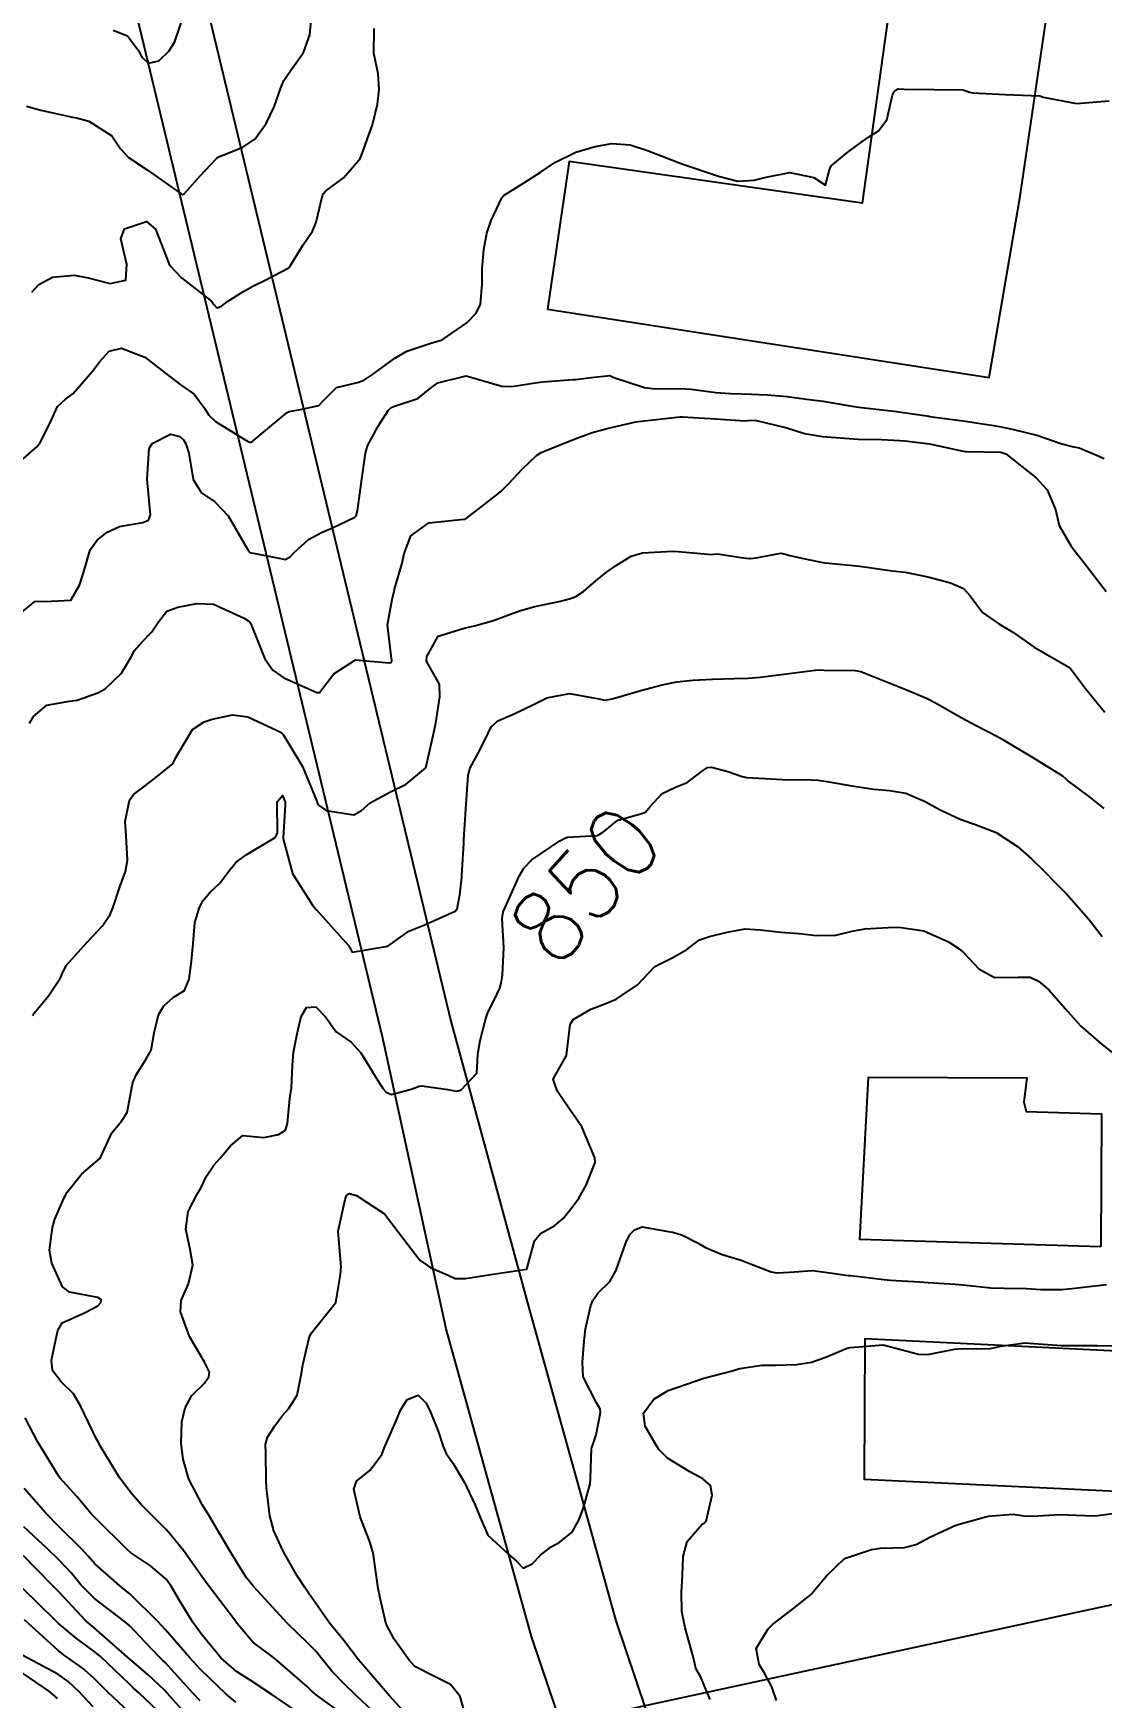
# Model space of a CAD drawing. Header units: metres. Extents: x 307586 to 320046, y 7427249 to 7434250.
# Drawn here: x 319448.9 to 319508.8, y 7427803.9 to 7427897.1 of the extents above; entities that cross this region are included whole.
import ezdxf
from ezdxf.enums import TextEntityAlignment as Align

# ---------------------------------------------------------------- set-up
doc = ezdxf.new("R2010")
doc.units = ezdxf.units.M
doc.header["$MEASUREMENT"] = 0
doc.linetypes.add('CONTINUO', pattern=[0])
for name, color, linetype in [('Cotas', 45, 'Continuous'), ('Curvas de Nivel 1m', 11, 'Continuous'), ('Curvas de Nivel 5m', 15, 'Continuous'), ('Edificações', 30, 'Continuous'), ('TEXTO', 45, 'Continuous'), ('Vias Secundárias', 230, 'Continuous')]:
    doc.layers.add(name, color=color, linetype=linetype)
doc.styles.add('Style-STANDARD', font='STANDARD.shx')

msp = doc.modelspace()

# ---------------------------------------------------------------- linework, layer by layer
at = {"layer": 'Curvas de Nivel 1m', "flags": 128}
for points, elevation in [([(319448.543, 7427893.034), (319449.352, 7427892.805), (319451.121, 7427892.418), (319451.346, 7427892.373), (319452.046, 7427892.183), (319453.335, 7427891.376), (319453.809, 7427890.644), (319454.263, 7427890.156), (319455.313, 7427889.465), (319457.214, 7427888.121), (319457.293, 7427888.078), (319457.391, 7427888.119), (319458.28, 7427889.134), (319459.187, 7427890.092), (319459.324, 7427890.19), (319460.666, 7427890.74), (319461.334, 7427891.177), (319461.984, 7427892.064), (319462.427, 7427892.989), (319462.8, 7427894.056), (319462.97, 7427894.461), (319463.383, 7427895.056), (319464.067, 7427896.04), (319464.421, 7427897.022), (319464.515, 7427898.034)], 843), ([(319453.404, 7427897.293), (319454.212, 7427896.969), (319454.824, 7427896.149), (319455.017, 7427895.774), (319455.386, 7427895.435), (319455.957, 7427895.565), (319456.543, 7427896.128), (319456.864, 7427896.659), (319457.369, 7427898.12)], 842), ([(319448.843, 7427882.601), (319449.235, 7427883.037), (319450.002, 7427883.442), (319451.243, 7427883.555), (319452.008, 7427883.412), (319453.237, 7427883.093), (319454.116, 7427883.275), (319454.175, 7427884.151), (319453.831, 7427885.59), (319454.036, 7427886.152), (319455.277, 7427886.566), (319455.771, 7427886.135), (319456.114, 7427885.282), (319456.565, 7427884.127), (319457.242, 7427883.413), (319458.905, 7427882.095), (319459.051, 7427881.922), (319459.219, 7427881.726), (319459.476, 7427881.832), (319459.804, 7427882.084), (319460.673, 7427882.634), (319461.236, 7427882.94), (319461.992, 7427883.308), (319463.252, 7427883.969), (319463.287, 7427884.005), (319463.306, 7427884.039), (319464.047, 7427885.25), (319464.563, 7427886.027), (319464.776, 7427886.529), (319465.13, 7427888.022), (319465.183, 7427888.142), (319465.305, 7427888.261), (319466.302, 7427889.021), (319467.172, 7427890.002), (319467.234, 7427890.091), (319467.326, 7427890.279), (319467.928, 7427891.991), (319468.207, 7427893.141), (319468.308, 7427893.986), (319468.242, 7427894.847), (319468.012, 7427895.991), (319468.02, 7427897.385)], 844), ([(319447.738, 7427864.229), (319449.023, 7427865.267), (319449.925, 7427865.3), (319451.025, 7427865.35), (319451.525, 7427866.183), (319451.741, 7427866.881), (319452.122, 7427868.174), (319452.515, 7427868.715), (319453.068, 7427869.16), (319453.754, 7427869.472), (319455.076, 7427869.698), (319455.383, 7427869.833), (319455.496, 7427870.136), (319455.32, 7427871.918), (319455.31, 7427872.138), (319455.425, 7427873.841), (319455.592, 7427874.135), (319456.618, 7427874.646), (319457.137, 7427874.518), (319457.347, 7427874.329), (319457.482, 7427874.115), (319457.648, 7427873.589), (319457.892, 7427872.108), (319458.352, 7427871.358), (319459.091, 7427870.857), (319459.841, 7427870.082), (319460.928, 7427868.198), (319460.996, 7427868.071), (319461.052, 7427868.021), (319462.699, 7427867.695), (319463.049, 7427867.629), (319463.318, 7427867.77), (319463.567, 7427868.035), (319464.345, 7427868.745), (319465.07, 7427869.143), (319465.692, 7427869.395), (319466.935, 7427870.001), (319467.01, 7427870.075), (319467.086, 7427870.347), (319467.317, 7427871.997), (319467.532, 7427873.588), (319467.659, 7427873.992), (319468.254, 7427875.094), (319468.809, 7427875.975), (319468.98, 7427876.148), (319469.157, 7427876.225), (319470.47, 7427876.65), (319471.172, 7427877.215), (319471.595, 7427877.525), (319473.183, 7427877.92), (319475.175, 7427877.347), (319475.744, 7427877.325), (319477.178, 7427877.548), (319477.474, 7427877.58), (319479.181, 7427877.71), (319479.308, 7427877.722), (319480.348, 7427877.838), (319481.088, 7427877.927), (319481.184, 7427877.932), (319481.268, 7427877.913), (319481.457, 7427877.826), (319483.175, 7427877.265), (319483.775, 7427877.193), (319485.174, 7427877.213), (319485.779, 7427877.168), (319487.171, 7427876.982), (319487.997, 7427876.921), (319489.17, 7427876.893), (319490.035, 7427876.857), (319491.169, 7427876.761), (319492.249, 7427876.612), (319493.165, 7427876.491), (319494.574, 7427876.254), (319495.16, 7427876.16), (319496.821, 7427875.981), (319497.157, 7427875.94), (319499.114, 7427875.65), (319499.153, 7427875.643), (319499.41, 7427875.607), (319501.151, 7427875.37), (319502.725, 7427875.143), (319503.148, 7427875.066), (319503.763, 7427874.938), (319505.144, 7427874.6), (319506.55, 7427874.115), (319507.137, 7427873.966), (319507.513, 7427873.891), (319508.462, 7427873.5), (319508.921, 7427873.284)], 846), ([(319448.716, 7427858.434), (319448.942, 7427858.836), (319449.691, 7427859.463), (319450.955, 7427859.681), (319451.386, 7427859.754), (319452.55, 7427860.166), (319452.965, 7427860.39), (319453.863, 7427861.263), (319454.39, 7427862.146), (319454.602, 7427862.53), (319454.996, 7427862.98), (319455.564, 7427863.575), (319455.943, 7427864.131), (319456.42, 7427864.725), (319457.021, 7427864.963), (319458.09, 7427865.171), (319459.023, 7427865.134), (319460.75, 7427864.338), (319461.014, 7427864.175), (319461.07, 7427864.125), (319461.104, 7427864.069), (319461.155, 7427863.923), (319461.901, 7427862.056), (319462.35, 7427861.423), (319462.973, 7427861.001), (319464.811, 7427860.175), (319464.964, 7427860.177), (319465.763, 7427861.224), (319466.983, 7427862), (319468.847, 7427861.838), (319468.982, 7427861.864), (319469.024, 7427861.928), (319469.025, 7427861.97), (319468.987, 7427862.232), (319468.781, 7427863.973), (319469.027, 7427865.393), (319469.14, 7427865.861), (319469.166, 7427865.969), (319469.594, 7427867.426), (319469.705, 7427867.964), (319470.073, 7427868.96), (319471.08, 7427869.676), (319473.044, 7427869.882), (319473.083, 7427869.881), (319473.118, 7427869.884), (319473.187, 7427869.919), (319474.25, 7427870.749), (319475.098, 7427871.422), (319475.346, 7427871.653), (319475.574, 7427871.895), (319476.321, 7427872.681), (319477.126, 7427873.452), (319477.382, 7427873.624), (319477.971, 7427873.867), (319479.138, 7427874.336), (319480.238, 7427874.743), (319481.145, 7427874.991), (319482.676, 7427875.335), (319483.149, 7427875.407), (319483.508, 7427875.437), (319485.151, 7427875.625), (319485.302, 7427875.628), (319487.15, 7427875.508), (319488.819, 7427875.404), (319489.15, 7427875.426), (319489.454, 7427875.423), (319491.146, 7427875.012), (319492.142, 7427874.694), (319493.141, 7427874.528), (319494.378, 7427874.43), (319495.14, 7427874.372), (319496.441, 7427874.346), (319497.14, 7427874.316), (319497.78, 7427874.271), (319499.138, 7427874.118), (319501.025, 7427873.7), (319501.134, 7427873.674), (319501.217, 7427873.672), (319503.134, 7427873.639), (319503.419, 7427873.557), (319505.113, 7427872.204), (319505.721, 7427871.534), (319506.193, 7427870.428), (319506.403, 7427869.527), (319507.072, 7427868.381), (319507.445, 7427867.893), (319507.744, 7427867.51), (319509.038, 7427865.83)], 847), ([(319448.898, 7427842.052), (319448.987, 7427842.208), (319449.787, 7427843.171), (319450.451, 7427844.193), (319450.548, 7427844.419), (319450.78, 7427844.886), (319451.926, 7427846.173), (319452.802, 7427847.105), (319453.229, 7427847.735), (319453.412, 7427848.154), (319453.754, 7427849.226), (319454.092, 7427850.148), (319454.217, 7427850.778), (319454.13, 7427852.147), (319454.074, 7427852.948), (319454.32, 7427854.146), (319454.561, 7427854.479), (319454.899, 7427854.726), (319455.705, 7427855.331), (319456.673, 7427856.122), (319456.782, 7427856.253), (319456.917, 7427856.536), (319457.856, 7427858.106), (319458.505, 7427858.531), (319458.942, 7427858.689), (319460.095, 7427858.929), (319460.944, 7427858.813), (319462.589, 7427858.045), (319462.82, 7427857.93), (319462.931, 7427857.823), (319464.012, 7427856.029), (319464.797, 7427854.118), (319464.825, 7427854.021), (319464.891, 7427853.88), (319465.336, 7427853.565), (319466.883, 7427853.33), (319467.308, 7427853.572), (319467.798, 7427853.986), (319468.899, 7427854.597), (319469.816, 7427855.048), (319470.913, 7427855.95), (319471.378, 7427857.943), (319471.474, 7427858.475), (319471.699, 7427859.939), (319471.678, 7427860.647), (319470.982, 7427861.901), (319470.965, 7427861.95), (319470.963, 7427861.97), (319470.986, 7427862.186), (319471.617, 7427863.328), (319473.011, 7427863.77), (319473.139, 7427863.79), (319473.64, 7427863.914), (319474.711, 7427864.208), (319475.017, 7427864.316), (319476.167, 7427864.743), (319477.024, 7427864.986), (319478.469, 7427865.3), (319479.029, 7427865.445), (319479.317, 7427865.56), (319479.755, 7427865.843), (319480.448, 7427866.43), (319481.049, 7427866.922), (319481.578, 7427867.299), (319482.431, 7427867.809), (319483.065, 7427867.998), (319484.76, 7427868.089), (319485.066, 7427868.078), (319486.919, 7427867.907), (319487.065, 7427867.921), (319487.253, 7427867.945), (319488.562, 7427867.738), (319489.062, 7427867.677), (319489.114, 7427867.677), (319489.435, 7427867.726), (319490.804, 7427867.974), (319491.065, 7427867.921), (319491.231, 7427867.874), (319491.982, 7427867.696), (319493.06, 7427867.475), (319493.289, 7427867.448), (319495.057, 7427867.28), (319495.5, 7427867.212), (319497.053, 7427866.998), (319497.766, 7427866.915), (319499.049, 7427866.661), (319500.319, 7427866.322), (319501.039, 7427865.998), (319501.418, 7427865.584), (319502.111, 7427864.661), (319503.018, 7427864.021), (319503.799, 7427863.552), (319505.001, 7427862.718), (319506.852, 7427861.654), (319506.984, 7427861.57), (319507.01, 7427861.546), (319507.032, 7427861.519), (319507.868, 7427860.399), (319508.605, 7427859.495), (319508.769, 7427859.301), (319508.959, 7427859.065)], 848), ([(319466.277, 7427802.928), (319464.78, 7427804.013), (319464.516, 7427804.237), (319464.297, 7427804.464), (319462.476, 7427806.038), (319462.314, 7427806.157), (319461.231, 7427806.966), (319460.332, 7427808.026), (319460.306, 7427808.07), (319460.212, 7427808.194), (319458.777, 7427810.086), (319458.369, 7427810.65), (319457.348, 7427812.1), (319456.4, 7427813.267), (319455.53, 7427814.123), (319454.968, 7427814.681), (319454.424, 7427815.293), (319453.773, 7427816.147), (319452.731, 7427817.876), (319452.574, 7427818.159), (319452.456, 7427818.381), (319451.598, 7427820.173), (319451.18, 7427820.87), (319450.497, 7427821.551), (319450.013, 7427822.195), (319449.948, 7427822.759), (319450.249, 7427824.193), (319450.308, 7427824.419), (319450.54, 7427824.856), (319451.799, 7427825.424), (319452.549, 7427825.815), (319452.723, 7427825.987), (319452.732, 7427826.158), (319452.554, 7427826.278), (319450.957, 7427826.584), (319450.56, 7427826.875), (319449.961, 7427828.196), (319449.845, 7427828.936), (319450, 7427830.196), (319450.138, 7427830.664), (319450.619, 7427831.783), (319450.835, 7427832.187), (319451.626, 7427833.187), (319452.651, 7427834.059), (319452.692, 7427834.12), (319452.707, 7427834.159), (319453.321, 7427835.499), (319453.872, 7427836.148), (319454.183, 7427836.64), (319454.471, 7427838.142), (319454.512, 7427838.326), (319454.702, 7427838.757), (319455.236, 7427839.612), (319455.53, 7427840.128), (319455.71, 7427841.103), (319455.952, 7427842.122), (319456.243, 7427842.625), (319456.757, 7427843.084), (319457.395, 7427843.479), (319457.662, 7427844.107), (319457.801, 7427845.123), (319457.881, 7427846.104), (319457.978, 7427847.276), (319458.218, 7427848.099), (319458.419, 7427848.496), (319458.826, 7427848.963), (319459.408, 7427849.51), (319459.819, 7427850.08), (319460.281, 7427850.643), (319460.853, 7427851.077), (319462.48, 7427852.046), (319462.618, 7427852.292), (319462.583, 7427854.045), (319462.897, 7427854.409), (319463.033, 7427854.039), (319463.048, 7427853.881), (319462.93, 7427852.039), (319462.932, 7427851.97), (319463.451, 7427850.034), (319464.572, 7427848.267), (319464.774, 7427848.02), (319464.813, 7427847.979), (319466.591, 7427846.002), (319466.659, 7427845.869), (319466.789, 7427845.628), (319468.793, 7427845.97), (319469.961, 7427846.798), (319470.805, 7427847.141), (319472.557, 7427847.924), (319472.68, 7427848.057), (319472.827, 7427848.832), (319472.93, 7427849.831), (319472.934, 7427849.919), (319473.043, 7427851.736), (319473.051, 7427851.918), (319473.169, 7427853.637), (319473.185, 7427853.917), (319473.292, 7427855.534), (319473.392, 7427855.915), (319473.923, 7427856.915), (319474.41, 7427857.905), (319474.59, 7427858.26), (319474.95, 7427858.587), (319475.87, 7427858.975), (319476.959, 7427859.506), (319477.698, 7427859.869), (319478.966, 7427860.121), (319480.516, 7427859.834), (319480.962, 7427859.754), (319481.36, 7427859.824), (319482.968, 7427860.296), (319484.157, 7427860.602), (319484.973, 7427860.773), (319485.882, 7427860.862), (319486.975, 7427860.924), (319488.196, 7427860.963), (319488.975, 7427860.987), (319489.656, 7427861.043), (319490.978, 7427861.209), (319492.732, 7427861.436), (319492.981, 7427861.442), (319493.228, 7427861.43), (319494.98, 7427861.416), (319495.284, 7427861.353), (319496.973, 7427860.671), (319497.716, 7427860.375), (319498.965, 7427859.866), (319499.464, 7427859.605), (319500.955, 7427858.751), (319501.711, 7427858.339), (319502.944, 7427857.704), (319503.205, 7427857.557), (319504.928, 7427856.527), (319506.58, 7427855.515), (319506.76, 7427855.361), (319506.91, 7427855.213), (319508.056, 7427854.344), (319508.895, 7427853.667)], 849), ([(319470.27, 7427802.45), (319468.883, 7427803.964), (319468.299, 7427804.628), (319467.152, 7427805.982), (319466.324, 7427807.056), (319465.904, 7427807.572), (319465.543, 7427808.002), (319464.358, 7427809.687), (319464.141, 7427810.022), (319463.708, 7427810.688), (319462.939, 7427812.034), (319462.4, 7427813.197), (319462.177, 7427814.044), (319462, 7427815.618), (319461.978, 7427816.047), (319461.957, 7427817.557), (319461.936, 7427818.048), (319462.057, 7427818.447), (319462.468, 7427819.077), (319462.869, 7427819.644), (319463.227, 7427820.033), (319463.716, 7427820.802), (319463.948, 7427822.026), (319464.026, 7427822.509), (319464.383, 7427824.022), (319464.422, 7427824.133), (319464.536, 7427824.313), (319465.875, 7427826), (319466.132, 7427827.56), (319466.175, 7427827.996), (319466.146, 7427828.43), (319466.01, 7427829.999), (319466.395, 7427831.767), (319466.477, 7427831.992), (319466.552, 7427832.063), (319466.625, 7427832.104), (319467.031, 7427831.986), (319468.613, 7427830.972), (319469.368, 7427829.962), (319470.579, 7427828.363), (319471.209, 7427827.94), (319472.165, 7427827.522), (319472.567, 7427827.332), (319473.145, 7427827.336), (319474.57, 7427827.574), (319476.573, 7427827.87), (319477.016, 7427829.448), (319477.352, 7427829.863), (319478.145, 7427830.317), (319478.612, 7427830.712), (319479.126, 7427831.337), (319479.5, 7427831.841), (319479.906, 7427832.565), (319480.402, 7427833.833), (319480.395, 7427834.094), (319479.655, 7427835.84), (319478.694, 7427837.248), (319478.28, 7427837.854), (319478.061, 7427838.505), (319478.721, 7427839.702), (319478.782, 7427839.79), (319478.802, 7427839.849), (319479.006, 7427841.581), (319479.166, 7427841.846), (319480.164, 7427842.424), (319480.755, 7427842.652), (319481.586, 7427842.992), (319482.773, 7427843.8), (319483.751, 7427844.822), (319484.789, 7427845.349), (319485.55, 7427845.769), (319486.25, 7427846.309), (319486.804, 7427846.507), (319487.807, 7427846.741), (319488.811, 7427846.925), (319489.658, 7427846.874), (319490.808, 7427846.744), (319491.83, 7427846.673), (319492.806, 7427846.565), (319493.893, 7427846.583), (319494.81, 7427846.795), (319495.521, 7427846.941), (319496.814, 7427847.012), (319497.416, 7427847.022), (319498.811, 7427846.822), (319500.195, 7427846.203), (319500.796, 7427845.822), (319501.056, 7427845.586), (319501.897, 7427844.686), (319502.779, 7427844.204), (319504.108, 7427844.218), (319504.78, 7427844.22), (319505.252, 7427844.007), (319505.823, 7427843.524), (319506.757, 7427842.458), (319507.595, 7427841.501), (319508.733, 7427840.517), (319510.023, 7427839.477)], 851), ([(319473.069, 7427803.124), (319472.842, 7427803.915), (319472.3, 7427804.596), (319471.405, 7427805.034), (319470.309, 7427805.598), (319469.987, 7427805.953), (319469.15, 7427807.137), (319468.705, 7427807.966), (319468.355, 7427809.426), (319468.258, 7427809.971), (319468.234, 7427810.101), (319467.966, 7427811.974), (319467.786, 7427812.582), (319467.245, 7427813.982), (319466.879, 7427815.535), (319467.041, 7427815.984), (319467.809, 7427816.606), (319468.448, 7427817.481), (319468.593, 7427817.827), (319468.647, 7427817.968), (319469.201, 7427819.234), (319469.504, 7427819.96), (319469.877, 7427820.568), (319470.491, 7427820.801), (319470.915, 7427820.372), (319471.138, 7427819.94), (319471.606, 7427818.793), (319471.889, 7427817.928), (319472.064, 7427817.54), (319472.443, 7427816.969), (319473.087, 7427815.913), (319473.683, 7427814.645), (319473.975, 7427813.904), (319474.399, 7427812.965), (319475.577, 7427811.882), (319476.004, 7427811.5), (319476.375, 7427811.107), (319476.882, 7427811.361), (319477.365, 7427811.86), (319477.939, 7427812.305), (319478.393, 7427812.553), (319479.116, 7427813.129), (319479.51, 7427813.839), (319479.759, 7427814.497), (319480.126, 7427815.833), (319480.154, 7427816.115), (319480.204, 7427817.833), (319480.276, 7427818.021), (319480.47, 7427818.579), (319480.704, 7427819.827), (319480.686, 7427820.028), (319480.488, 7427820.366), (319479.741, 7427821.838), (319479.696, 7427822.658), (319479.794, 7427823.837), (319479.858, 7427824.519), (319480.171, 7427825.834), (319480.274, 7427826.116), (319480.563, 7427826.512), (319481.228, 7427827.165), (319481.587, 7427827.815), (319482.123, 7427829.332), (319482.357, 7427829.804), (319482.606, 7427830.075), (319483.042, 7427830.23), (319484.605, 7427829.963), (319484.758, 7427829.931), (319485.296, 7427829.77), (319486.168, 7427829.326), (319486.596, 7427829.072), (319487.531, 7427828.68), (319488.589, 7427828.362), (319489.051, 7427828.189), (319490.259, 7427827.713), (319490.582, 7427827.663), (319490.63, 7427827.661), (319491.301, 7427827.699), (319492.584, 7427827.783), (319493.421, 7427827.672), (319494.581, 7427827.517), (319494.738, 7427827.5), (319496.578, 7427827.276), (319496.96, 7427827.243), (319498.576, 7427827.153), (319499.062, 7427827.119), (319500.574, 7427827.016), (319501.19, 7427826.964), (319502.572, 7427826.825), (319503.325, 7427826.799), (319504.572, 7427826.781), (319505.366, 7427826.733), (319506.571, 7427826.721), (319507.282, 7427826.793), (319508.575, 7427826.954), (319509.051, 7427827.01)], 852), ([(319486.849, 7427803.744), (319486.306, 7427805.037), (319486.044, 7427805.487), (319485.989, 7427805.755), (319485.906, 7427806.17), (319485.442, 7427807.764), (319485.268, 7427808.682), (319485.239, 7427809.767), (319485.302, 7427810.695), (319485.342, 7427811.766), (319485.553, 7427812.605), (319486.41, 7427813.567), (319486.519, 7427813.641), (319486.625, 7427813.748), (319486.967, 7427815.205), (319486.869, 7427815.746), (319486.438, 7427816.119), (319485.704, 7427816.501), (319484.455, 7427817.276), (319483.95, 7427817.785), (319483.208, 7427819.061), (319483.115, 7427819.794), (319483.69, 7427820.589), (319484.496, 7427821.066), (319486.503, 7427821.75), (319488.076, 7427822.168), (319488.511, 7427822.292), (319489.748, 7427822.484), (319490.515, 7427822.487), (319491.681, 7427822.527), (319492.518, 7427822.662), (319493.276, 7427822.918), (319494.53, 7427823.433), (319494.713, 7427823.475), (319496.533, 7427823.63), (319498.525, 7427823.098), (319499.049, 7427823.081), (319500.53, 7427823.38), (319500.716, 7427823.402), (319502.531, 7427823.412), (319502.653, 7427823.437), (319503.144, 7427823.554), (319504.352, 7427823.724), (319504.535, 7427823.731), (319504.718, 7427823.72), (319506.534, 7427823.579), (319508.445, 7427823.58), (319508.534, 7427823.58), (319510.459, 7427823.546)], 853), ([(319464.273, 7427802.696), (319462.293, 7427804.04), (319461.076, 7427804.834), (319460.305, 7427805.313), (319459.435, 7427806.079), (319458.326, 7427807.423), (319457.843, 7427808.095), (319457.056, 7427809.399), (319456.647, 7427810.107), (319456.367, 7427810.486), (319455.5, 7427811.249), (319454.381, 7427811.996), (319454.199, 7427812.142), (319452.409, 7427813.91), (319452.181, 7427814.163), (319451.37, 7427815.123), (319450.433, 7427816.158), (319450.409, 7427816.19), (319450.339, 7427816.285), (319449.162, 7427818.203), (319448.473, 7427819.528)], 848), ([(319460.286, 7427803.597), (319459.708, 7427804.076), (319458.306, 7427805.427), (319457.681, 7427806.096), (319456.328, 7427807.662), (319456.119, 7427807.901), (319455.912, 7427808.116), (319454.356, 7427809.647), (319453.762, 7427810.146), (319452.375, 7427811.353), (319451.996, 7427811.783), (319451.647, 7427812.171), (319450.401, 7427813.411), (319449.635, 7427814.198), (319448.427, 7427815.582)], 847), ([(319490.566, 7427803.697), (319490.301, 7427804.462), (319489.87, 7427805.268), (319489.599, 7427805.711), (319489.424, 7427806.616), (319490.106, 7427807.712), (319490.221, 7427807.834), (319490.345, 7427807.952), (319491.529, 7427808.867), (319492.361, 7427809.514), (319492.451, 7427809.59), (319492.531, 7427809.678), (319493.37, 7427810.672), (319494.383, 7427811.66), (319495.879, 7427812.15), (319496.392, 7427812.239), (319497.743, 7427812.266), (319498.395, 7427812.442), (319499.151, 7427812.854), (319500.411, 7427813.43), (319500.524, 7427813.475), (319500.805, 7427813.584), (319502.418, 7427814.033), (319503.833, 7427814.131), (319504.418, 7427814.047), (319504.91, 7427814.025), (319506.419, 7427814.125), (319507.859, 7427814.056), (319508.418, 7427814.035), (319509.69, 7427814.208)], 854), ([(319458.287, 7427803.683), (319457.884, 7427804.094), (319456.31, 7427805.824), (319456.164, 7427805.964), (319456.008, 7427806.115), (319455.179, 7427806.984), (319454.33, 7427807.881), (319454.026, 7427808.143), (319452.352, 7427809.405), (319451.602, 7427810.171), (319451.044, 7427810.855), (319450.377, 7427811.568), (319449.721, 7427812.197), (319448.401, 7427813.424)], 846), ([(319456.273, 7427802.754), (319454.84, 7427804.132), (319454.552, 7427804.392), (319454.298, 7427804.629), (319452.687, 7427806.156), (319452.316, 7427806.466), (319451.333, 7427807.185), (319450.331, 7427808.021), (319450.152, 7427808.192), (319448.359, 7427809.959)], 844), ([(319454.277, 7427803.058), (319453.121, 7427804.152), (319452.301, 7427804.964), (319451.672, 7427805.535), (319450.743, 7427806.184), (319450.485, 7427806.358), (319450.316, 7427806.494), (319448.44, 7427808.209)], 843), ([(319452.281, 7427803.35), (319451.504, 7427804.172), (319450.886, 7427804.769), (319450.303, 7427805.17), (319448.345, 7427806.21)], 842), ([(319450.287, 7427803.815), (319449.838, 7427804.195), (319448.303, 7427805.248)], 841)]:
    msp.add_lwpolyline(points, dxfattribs=dict(at, elevation=elevation))
at = {"layer": 'Curvas de Nivel 5m', "flags": 128}
for points, elevation in [([(319448.209, 7427873.131), (319449.129, 7427873.943), (319449.247, 7427874.093), (319449.337, 7427874.208), (319449.925, 7427875.422), (319450.291, 7427876.199), (319450.738, 7427876.613), (319451.16, 7427876.934), (319452.249, 7427878.174), (319452.641, 7427878.708), (319453.19, 7427879.302), (319453.879, 7427879.467), (319455.185, 7427878.96), (319456.26, 7427878.129), (319457.166, 7427877.428), (319457.938, 7427876.885), (319458.526, 7427876.099), (319458.772, 7427875.718), (319459.146, 7427875.361), (319460.982, 7427874.224), (319461.134, 7427874.189), (319461.933, 7427874.85), (319463.151, 7427875.872), (319463.263, 7427875.927), (319463.908, 7427876.032), (319464.921, 7427876.257), (319465.16, 7427876.512), (319465.923, 7427877.261), (319467.176, 7427877.569), (319467.485, 7427877.689), (319467.933, 7427877.989), (319469.192, 7427878.9), (319469.861, 7427879.299), (319471.201, 7427879.744), (319471.83, 7427879.941), (319473.213, 7427880.894), (319473.728, 7427881.404), (319473.979, 7427881.912), (319474.07, 7427883.082), (319474.082, 7427883.912), (319474.17, 7427885.005), (319474.337, 7427885.909), (319474.573, 7427886.618), (319475.18, 7427887.901), (319475.23, 7427887.974), (319475.304, 7427888.042), (319476.455, 7427888.745), (319477.317, 7427889.31), (319478.142, 7427889.868), (319479.329, 7427890.447), (319480.398, 7427890.774), (319481.334, 7427890.946), (319482.375, 7427890.856), (319483.33, 7427890.545), (319485.323, 7427889.78), (319487.316, 7427889.108), (319488.395, 7427888.825), (319489.314, 7427888.887), (319489.993, 7427889.046), (319491.319, 7427889.32), (319492.658, 7427889.032), (319493.312, 7427888.594), (319493.529, 7427889.47), (319493.625, 7427889.677), (319494.556, 7427890.443), (319495.337, 7427891.029), (319495.712, 7427891.283), (319496.276, 7427891.651), (319496.742, 7427892.256), (319497.072, 7427893.643), (319497.165, 7427893.852), (319497.377, 7427894), (319497.726, 7427893.984), (319499.377, 7427893.969), (319501.032, 7427893.938), (319501.375, 7427893.821), (319501.568, 7427893.78), (319503.374, 7427893.68), (319505.313, 7427893.601), (319505.373, 7427893.584), (319505.498, 7427893.539), (319507.369, 7427893.171), (319509.21, 7427893.331)], 845), ([(319468.275, 7427802.802), (319467.012, 7427803.983), (319466.3, 7427804.667), (319465.65, 7427805.343), (319465.12, 7427806.008), (319464.761, 7427806.457), (319464.322, 7427806.885), (319463.144, 7427808.032), (319462.346, 7427808.903), (319461.28, 7427810.056), (319460.875, 7427810.569), (319460.376, 7427811.366), (319459.942, 7427812.074), (319459.263, 7427813.218), (319458.765, 7427814.086), (319458.418, 7427814.647), (319457.653, 7427816.098), (319457.318, 7427817.227), (319457.215, 7427818.102), (319457.254, 7427819.319), (319457.443, 7427820.1), (319457.806, 7427820.781), (319458.497, 7427821.452), (319458.766, 7427821.822), (319458.796, 7427822.087), (319458.512, 7427822.695), (319457.689, 7427824.098), (319457.183, 7427825.467), (319457.213, 7427826.103), (319457.622, 7427827.04), (319457.866, 7427828.097), (319457.717, 7427828.967), (319457.468, 7427830.101), (319457.614, 7427831.099), (319458.136, 7427832.095), (319458.314, 7427832.406), (319458.638, 7427833.067), (319459.043, 7427833.69), (319459.393, 7427834.083), (319459.969, 7427834.768), (319460.666, 7427835.347), (319461.849, 7427835.237), (319462.667, 7427835.414), (319463.056, 7427835.649), (319463.18, 7427836.035), (319463.297, 7427837.424), (319463.387, 7427838.033), (319463.449, 7427839.296), (319463.504, 7427840.032), (319463.708, 7427841.055), (319463.937, 7427842.028), (319464.241, 7427842.534), (319464.751, 7427842.56), (319465.304, 7427842.012), (319465.893, 7427841.161), (319466.729, 7427840.577), (319467.272, 7427839.985), (319468.241, 7427838.434), (319468.529, 7427837.972), (319468.691, 7427837.783), (319468.997, 7427837.659), (319470.091, 7427837.956), (319470.538, 7427838.109), (319470.696, 7427838.142), (319472.152, 7427837.928), (319472.614, 7427837.843), (319472.692, 7427837.849), (319472.749, 7427837.863), (319472.905, 7427837.918), (319473.771, 7427838.845), (319473.839, 7427839.909), (319473.961, 7427840.677), (319474.291, 7427841.905), (319474.398, 7427842.254), (319474.759, 7427842.967), (319475.06, 7427843.604), (319475.142, 7427843.894), (319475.217, 7427844.333), (319475.29, 7427845.893), (319475.206, 7427847.506), (319475.26, 7427847.893), (319475.614, 7427848.676), (319476.15, 7427849.887), (319476.404, 7427850.328), (319476.852, 7427850.792), (319478.435, 7427851.856), (319478.699, 7427852.019), (319478.866, 7427852.065), (319480.529, 7427852.172), (319480.871, 7427852.371), (319481.68, 7427853.019), (319482.886, 7427853.36), (319483.218, 7427853.467), (319483.493, 7427853.794), (319484.165, 7427854.523), (319484.904, 7427854.868), (319485.554, 7427855.126), (319486.395, 7427855.765), (319486.699, 7427855.98), (319486.917, 7427855.999), (319487.842, 7427855.746), (319488.638, 7427855.462), (319488.91, 7427855.413), (319489.248, 7427855.388), (319490.909, 7427855.292), (319492.502, 7427855.28), (319492.909, 7427855.262), (319493.392, 7427855.192), (319494.906, 7427854.922), (319496.021, 7427854.766), (319496.903, 7427854.687), (319497.809, 7427854.528), (319498.897, 7427854.062), (319499.727, 7427853.602), (319500.885, 7427853.065), (319501.653, 7427852.807), (319502.874, 7427852.323), (319504.063, 7427851.548), (319504.856, 7427850.861), (319505.525, 7427850.205), (319506.195, 7427849.52), (319506.514, 7427849.189), (319506.837, 7427848.869), (319508.05, 7427847.498), (319508.808, 7427846.51)], 850), ([(319457.925, 7427802.437), (319456.437, 7427804.109), (319456.294, 7427804.257), (319455.34, 7427805.161), (319454.312, 7427806.034), (319454.191, 7427806.141), (319452.329, 7427807.78), (319452.122, 7427807.954), (319451.882, 7427808.167), (319450.357, 7427809.778), (319449.954, 7427810.194), (319448.379, 7427811.801)], 845)]:
    msp.add_lwpolyline(points, dxfattribs=dict(at, elevation=elevation))
at = {"layer": 'Edificações'}
for points in [[(319477.737, 7427881.65), (319502.472, 7427877.833), (319504.217, 7427887.988), (319506.733, 7427905.173), (319500.531, 7427906.177), (319499.777, 7427901.405), (319497.346, 7427901.824), (319495.37, 7427887.587), (319478.943, 7427889.931), (319477.737, 7427881.65)], [(319508.733, 7427829.113), (319495.232, 7427829.523), (319495.725, 7427838.623), (319504.588, 7427838.582), (319504.424, 7427837.229), (319504.424, 7427837.229), (319504.547, 7427836.696), (319508.774, 7427836.573), (319508.733, 7427829.113)], [(319512.779, 7427815.273), (319512.33, 7427823.142), (319495.511, 7427823.958), (319495.47, 7427816.088), (319512.779, 7427815.273)]]:
    msp.add_lwpolyline(points, dxfattribs=at)
at = {"layer": 'TEXTO', "linetype": 'CONTINUO'}
msp.add_polyline3d([(319402.815, 7427786.034, 0), (319643.13, 7427838.007, 0)], dxfattribs=at)
at = {"layer": 'Vias Secundárias'}
for points in [[(319453.389, 7427920.52), (319472.33, 7427841.76), (319476.737, 7427825.571), (319481.556, 7427808.152), (319487.113, 7427791.707), (319490.304, 7427780.219), (319491.733, 7427773.257), (319491.815, 7427759.531), (319491.237, 7427744.343), (319489.346, 7427729.073), (319487.988, 7427718.418), (319486.376, 7427706.677), (319486.055, 7427694.33), (319486.707, 7427679.876), (319487.249, 7427668.557), (319489.172, 7427656.108), (319491.458, 7427645.97), (319493.103, 7427637.551), (319494.971, 7427634.233), (319504.117, 7427625.963), (319520.993, 7427621.085)], [(319453.389, 7427920.52), (319472.33, 7427841.76), (319476.737, 7427825.571), (319481.556, 7427808.152), (319487.113, 7427791.707), (319490.304, 7427780.219), (319491.733, 7427773.257), (319491.815, 7427759.531), (319491.237, 7427744.343), (319489.346, 7427729.073), (319487.988, 7427718.418), (319486.376, 7427706.677), (319486.055, 7427694.33), (319486.707, 7427679.876), (319487.249, 7427668.557), (319489.172, 7427656.108), (319491.458, 7427645.97), (319493.103, 7427637.551), (319494.971, 7427634.233), (319504.117, 7427625.963), (319520.993, 7427621.085)], [(319517.678, 7427614.464), (319500.845, 7427623.207), (319491.833, 7427631.791), (319489.364, 7427636.174), (319487.609, 7427645.16), (319485.306, 7427655.374), (319483.33, 7427668.162), (319482.778, 7427679.693), (319482.12, 7427694.293), (319482.448, 7427706.924), (319483.709, 7427719.551), (319485.08, 7427730.313), (319487.329, 7427744.808), (319488.536, 7427759.299), (319487.821, 7427772.755), (319486.505, 7427779.165), (319482.441, 7427790.705), (319476.842, 7427807.278), (319472.065, 7427824.517), (319468.496, 7427840.88), (319449.555, 7427919.642)], [(319517.678, 7427614.464), (319500.845, 7427623.207), (319491.833, 7427631.791), (319489.364, 7427636.174), (319487.609, 7427645.16), (319485.306, 7427655.374), (319483.33, 7427668.162), (319482.778, 7427679.693), (319482.12, 7427694.293), (319482.448, 7427706.924), (319483.709, 7427719.551), (319485.08, 7427730.313), (319487.329, 7427744.808), (319488.536, 7427759.299), (319487.821, 7427772.755), (319486.505, 7427779.165), (319482.441, 7427790.705), (319476.842, 7427807.278), (319472.065, 7427824.517), (319468.496, 7427840.88), (319449.555, 7427919.642)]]:
    msp.add_lwpolyline(points, dxfattribs=at)

# ---------------------------------------------------------------- texts
at = {"layer": 'Cotas', "style": 'Style-STANDARD'}
msp.add_text('850', height=4, rotation=48.37721, dxfattribs=at).set_placement((319479.867, 7427849.436, 850), align=Align.MIDDLE_CENTER)

doc.saveas('drawing.dxf')
